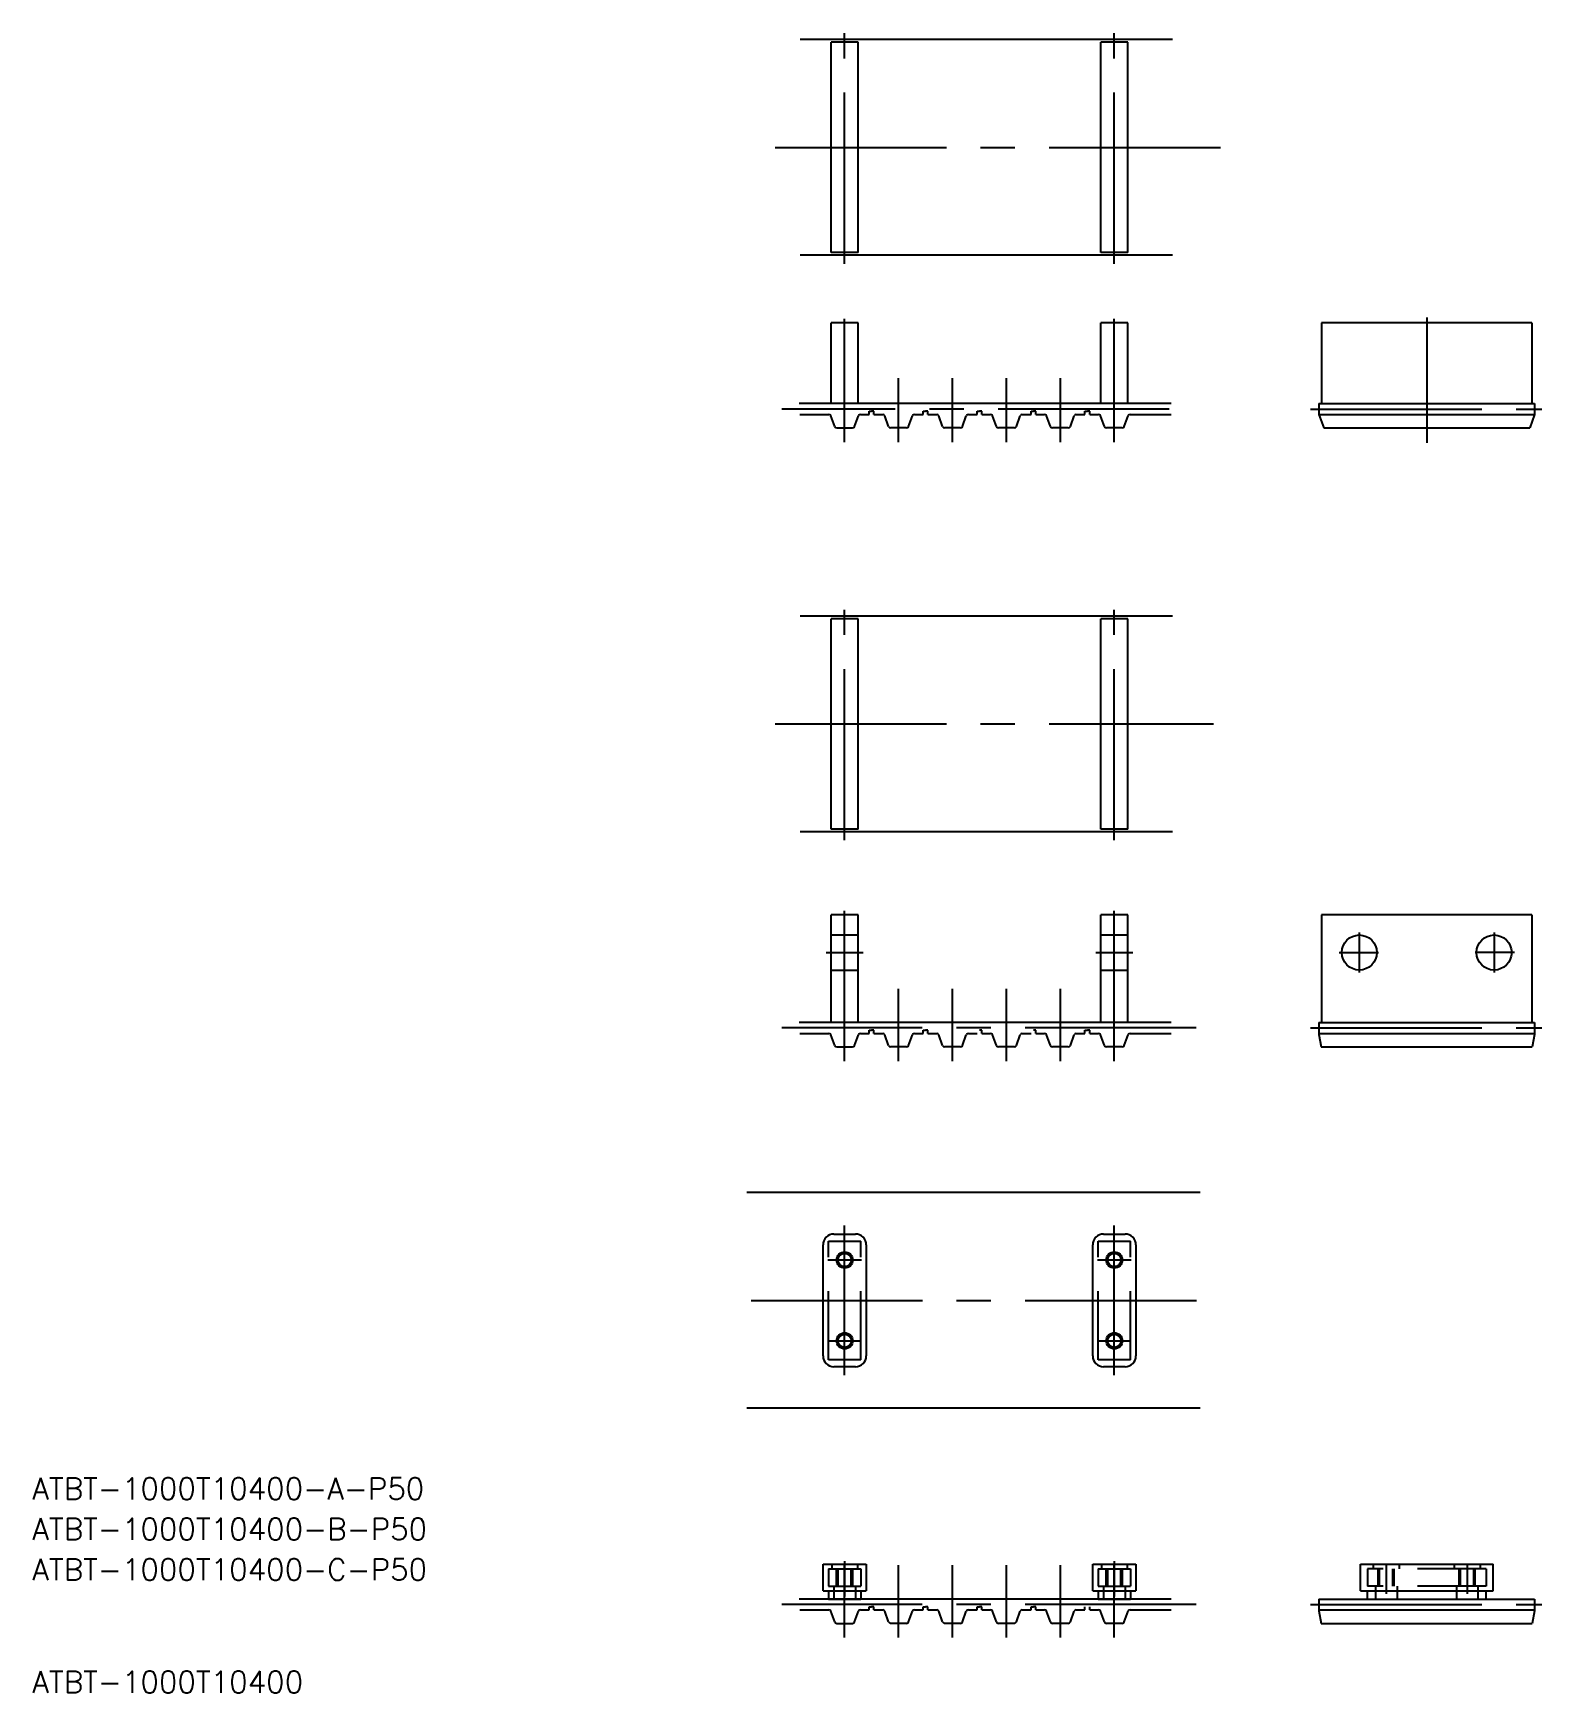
# Model space of a CAD drawing. Extents: x 340 to 620, y -163 to 144.
import ezdxf

# ---------------------------------------------------------------- set-up
doc = ezdxf.new("R2010")
doc.units = 0
doc.linetypes.add('CENTER', pattern=[50.8, 31.75, -6.35, 6.35, -6.35])
doc.linetypes.add('DASHED', pattern=[19.05, 12.7, -6.35])
doc.layers.get('0').update_dxf_attribs({"linetype": 'CONTINUOUS'})
doc.layers.add('CENTER', color=1, linetype='CENTER')
doc.styles.get("Standard").update_dxf_attribs({"font": 'txt', "bigfont": 'BIGFONT'})

msp = doc.modelspace()

# ---------------------------------------------------------------- linework, layer by layer
at = {"color": 7, "linetype": 'CONTINUOUS'}
for p, q in [((551.35, 143.24), (482.33, 143.24)), ((551.35, 103.24), (482.33, 103.24)), ((493.05, 103.74), (488.05, 103.74)), ((543.05, 103.74), (538.05, 103.74)), ((578.97, 90.73), (578.97, 75.73)), ((617.97, 90.73), (617.97, 75.73)), ((495.11, 73.73), (495.11, 74.31)), ((495.11, 74.31), (495.55, 74.31)), ((495.99, 74.31), (495.55, 74.31)), ((495.99, 73.73), (495.99, 74.31)), ((505.11, 73.73), (505.11, 74.31)), ((505.11, 74.31), (505.55, 74.31)), ((505.99, 74.31), (505.55, 74.31)), ((505.99, 73.73), (505.99, 74.31)), ((515.11, 73.73), (515.11, 74.31)), ((515.11, 74.31), (515.55, 74.31)), ((515.99, 74.31), (515.55, 74.31)), ((515.99, 73.73), (515.99, 74.31)), ((525.11, 73.73), (525.11, 74.31)), ((525.11, 74.31), (525.55, 74.31)), ((525.99, 74.31), (525.55, 74.31)), ((525.99, 73.73), (525.99, 74.31)), ((535.11, 73.73), (535.11, 74.31)), ((535.11, 74.31), (535.55, 74.31)), ((535.99, 74.31), (535.55, 74.31)), ((535.99, 73.73), (535.99, 74.31)), ((578.47, 75.73), (618.47, 75.73)), ((578.47, 75.73), (578.47, 73.73)), ((618.47, 75.73), (618.47, 73.73)), ((482.25, 73.73), (487.61, 73.73)), ((488.7, 71.49), (487.99, 73.46)), ((489.08, 71.23), (492.02, 71.23)), ((492.4, 71.49), (493.11, 73.46)), ((493.49, 73.73), (495.11, 73.73)), ((495.99, 73.73), (497.61, 73.73)), ((498.7, 71.49), (497.99, 73.46)), ((502.02, 71.23), (499.08, 71.23)), ((502.4, 71.49), (503.11, 73.46)), ((503.49, 73.73), (505.11, 73.73)), ((505.99, 73.73), (507.61, 73.73)), ((508.7, 71.49), (507.99, 73.46)), ((512.02, 71.23), (509.08, 71.23)), ((512.4, 71.49), (513.11, 73.46)), ((513.49, 73.73), (515.11, 73.73)), ((515.99, 73.73), (517.61, 73.73)), ((518.7, 71.49), (517.99, 73.46)), ((522.02, 71.23), (519.08, 71.23)), ((522.4, 71.49), (523.11, 73.46)), ((523.49, 73.73), (525.11, 73.73)), ((525.99, 73.73), (527.61, 73.73)), ((528.7, 71.49), (527.99, 73.46)), ((532.02, 71.23), (529.08, 71.23)), ((532.4, 71.49), (533.11, 73.46)), ((533.49, 73.73), (535.11, 73.73)), ((535.99, 73.73), (537.61, 73.73)), ((538.7, 71.49), (537.99, 73.46)), ((542.02, 71.23), (539.08, 71.23)), ((542.4, 71.49), (543.11, 73.46)), ((543.49, 73.73), (551.1, 73.73)), ((578.47, 73.73), (618.47, 73.73)), ((578.47, 73.73), (579.38, 71.23)), ((579.38, 71.23), (617.56, 71.23)), ((618.47, 73.73), (617.56, 71.23)), ((551.35, 36.33), (482.33, 36.33)), ((551.35, -3.67), (482.33, -3.67)), ((493.05, -3.17), (488.05, -3.17)), ((543.05, -3.17), (538.05, -3.17)), ((578.97, -19.06), (578.97, -39.06)), ((617.97, -19.06), (617.97, -39.06)), ((578.47, -39.06), (618.47, -39.06)), ((578.47, -39.06), (578.47, -41.26)), ((618.47, -39.06), (618.47, -41.26)), ((482.25, -41.06), (487.61, -41.06)), ((488.7, -43.3), (487.99, -41.33)), ((492.4, -43.3), (493.11, -41.33)), ((493.49, -41.06), (495.11, -41.06)), ((495.11, -41.06), (495.11, -40.48)), ((495.11, -40.48), (495.55, -40.48)), ((495.99, -40.48), (495.55, -40.48)), ((495.99, -41.06), (495.99, -40.48)), ((495.99, -41.06), (497.61, -41.06)), ((498.7, -43.3), (497.99, -41.33)), ((502.4, -43.3), (503.11, -41.33)), ((503.49, -41.06), (505.11, -41.06)), ((505.11, -41.06), (505.11, -40.48)), ((505.11, -40.48), (505.55, -40.48)), ((505.99, -40.48), (505.55, -40.48)), ((505.99, -41.06), (505.99, -40.48)), ((505.99, -41.06), (507.61, -41.06)), ((508.7, -43.3), (507.99, -41.33)), ((512.4, -43.3), (513.11, -41.33)), ((513.49, -41.06), (515.11, -41.06)), ((515.99, -40.48), (515.55, -40.48)), ((515.99, -41.06), (515.99, -40.48)), ((515.99, -41.06), (517.61, -41.06)), ((518.7, -43.3), (517.99, -41.33)), ((522.4, -43.3), (523.11, -41.33)), ((523.49, -41.06), (525.11, -41.06)), ((525.99, -40.48), (525.55, -40.48)), ((525.99, -41.06), (525.99, -40.48)), ((525.99, -41.06), (527.61, -41.06)), ((528.7, -43.3), (527.99, -41.33)), ((532.4, -43.3), (533.11, -41.33)), ((533.49, -41.06), (535.11, -41.06)), ((535.11, -41.06), (535.11, -40.48)), ((535.11, -40.48), (535.55, -40.48)), ((535.99, -40.48), (535.55, -40.48)), ((535.99, -41.06), (535.99, -40.48)), ((535.99, -41.06), (537.61, -41.06)), ((538.7, -43.3), (537.99, -41.33)), ((542.4, -43.3), (543.11, -41.33)), ((543.49, -41.06), (551.1, -41.06)), ((578.47, -41.06), (618.47, -41.06)), ((578.47, -41.26), (578.91, -43.56)), ((618.47, -41.26), (618.04, -43.56)), ((489.08, -43.56), (492.02, -43.56)), ((502.02, -43.56), (499.08, -43.56)), ((512.02, -43.56), (509.08, -43.56)), ((522.02, -43.56), (519.08, -43.56)), ((532.02, -43.56), (529.08, -43.56)), ((542.02, -43.56), (539.08, -43.56)), ((578.91, -43.56), (618.04, -43.56)), ((556.45, -70.58), (472.4, -70.58)), ((488.55, -78.28), (492.55, -78.28)), ((538.55, -78.28), (542.55, -78.28)), ((486.55, -100.88), (486.55, -80.28)), ((494.55, -80.28), (494.55, -100.88)), ((536.55, -100.88), (536.55, -80.28)), ((544.55, -80.28), (544.55, -100.88)), ((492.55, -102.88), (488.55, -102.88)), ((542.55, -102.88), (538.55, -102.88)), ((556.45, -110.58), (472.4, -110.58)), ((486.55, -139.47), (494.55, -139.47)), ((486.55, -144.47), (486.55, -139.47)), ((494.55, -139.47), (494.55, -144.47)), ((536.55, -139.47), (544.55, -139.47)), ((536.55, -144.47), (536.55, -139.47)), ((544.55, -139.47), (544.55, -144.47)), ((586.17, -139.47), (610.77, -139.47)), ((586.17, -144.47), (586.17, -139.47)), ((610.77, -144.47), (610.77, -139.47)), ((486.55, -144.47), (494.55, -144.47)), ((487.55, -144.47), (487.55, -145.97)), ((493.55, -144.47), (493.55, -145.97)), ((536.55, -144.47), (544.55, -144.47)), ((537.55, -144.47), (537.55, -145.97)), ((543.55, -144.47), (543.55, -145.97)), ((586.17, -144.47), (610.77, -144.47)), ((587.47, -145.97), (587.47, -144.47)), ((609.47, -145.97), (609.47, -144.47)), ((487.55, -145.97), (493.55, -145.97)), ((495.11, -147.97), (495.11, -147.38)), ((495.11, -147.38), (495.55, -147.38)), ((495.99, -147.38), (495.55, -147.38)), ((495.99, -147.97), (495.99, -147.38)), ((505.11, -147.97), (505.11, -147.38)), ((505.11, -147.38), (505.55, -147.38)), ((505.99, -147.38), (505.55, -147.38)), ((505.99, -147.97), (505.99, -147.38)), ((515.11, -147.97), (515.11, -147.38)), ((515.11, -147.38), (515.55, -147.38)), ((515.99, -147.38), (515.55, -147.38)), ((515.99, -147.97), (515.99, -147.38)), ((525.11, -147.97), (525.11, -147.38)), ((525.11, -147.38), (525.55, -147.38)), ((525.99, -147.38), (525.55, -147.38)), ((525.99, -147.97), (525.99, -147.38)), ((535.11, -147.97), (535.11, -147.38)), ((535.99, -147.97), (535.99, -147.38)), ((537.55, -145.97), (543.55, -145.97)), ((578.47, -145.97), (618.47, -145.97)), ((578.47, -145.97), (578.47, -148.17)), ((587.47, -145.97), (609.47, -145.97)), ((618.47, -145.97), (618.47, -148.17)), ((482.25, -147.97), (487.61, -147.97)), ((488.7, -150.21), (487.99, -148.23)), ((489.08, -150.47), (492.02, -150.47)), ((492.4, -150.21), (493.11, -148.23)), ((493.49, -147.97), (495.11, -147.97)), ((495.99, -147.97), (497.61, -147.97)), ((498.7, -150.21), (497.99, -148.23)), ((502.02, -150.47), (499.08, -150.47)), ((502.4, -150.21), (503.11, -148.23)), ((503.49, -147.97), (505.11, -147.97)), ((505.99, -147.97), (507.61, -147.97)), ((508.7, -150.21), (507.99, -148.23)), ((512.02, -150.47), (509.08, -150.47)), ((512.4, -150.21), (513.11, -148.23)), ((513.49, -147.97), (515.11, -147.97)), ((515.99, -147.97), (517.61, -147.97)), ((518.7, -150.21), (517.99, -148.23)), ((522.02, -150.47), (519.08, -150.47)), ((522.4, -150.21), (523.11, -148.23)), ((523.49, -147.97), (525.11, -147.97)), ((525.99, -147.97), (527.61, -147.97)), ((528.7, -150.21), (527.99, -148.23)), ((532.02, -150.47), (529.08, -150.47)), ((532.4, -150.21), (533.11, -148.23)), ((533.49, -147.97), (535.11, -147.97)), ((535.99, -147.97), (537.61, -147.97)), ((538.7, -150.21), (537.99, -148.23)), ((542.02, -150.47), (539.08, -150.47)), ((542.4, -150.21), (543.11, -148.23)), ((543.49, -147.97), (551.1, -147.97)), ((578.47, -147.97), (618.47, -147.97)), ((578.47, -148.17), (578.91, -150.47)), ((578.91, -150.47), (618.04, -150.47)), ((618.47, -148.17), (618.04, -150.47))]:
    msp.add_line(p, q, dxfattribs=at)
at = {"color": 3, "linetype": 'DASHED'}
for p, q in [((488.05, -22.81), (493.05, -22.81)), ((538.05, -22.81), (543.05, -22.81)), ((488.05, -29.31), (493.05, -29.31)), ((538.05, -29.31), (543.05, -29.31)), ((487.55, -79.58), (493.55, -79.58)), ((487.55, -101.58), (487.55, -79.58)), ((493.55, -101.58), (493.55, -79.58)), ((537.55, -79.58), (543.55, -79.58)), ((537.55, -101.58), (537.55, -79.58)), ((543.55, -101.58), (543.55, -79.58)), ((493.55, -101.58), (487.55, -101.58)), ((543.55, -101.58), (537.55, -101.58)), ((487.55, -140.37), (487.55, -143.57)), ((487.55, -140.37), (493.55, -140.37)), ((488.15, -139.47), (488.15, -140.37)), ((489.05, -143.57), (489.05, -140.37)), ((489.32, -143.57), (489.32, -140.37)), ((491.78, -143.57), (491.78, -140.37)), ((492.05, -143.57), (492.05, -140.37)), ((492.95, -139.47), (492.95, -140.37)), ((493.55, -140.37), (493.55, -143.57)), ((537.55, -140.37), (537.55, -143.57)), ((537.55, -140.37), (543.55, -140.37)), ((538.15, -139.47), (538.15, -140.37)), ((539.05, -143.57), (539.05, -140.37)), ((539.32, -143.57), (539.32, -140.37)), ((541.78, -143.57), (541.78, -140.37)), ((542.05, -143.57), (542.05, -140.37)), ((542.95, -139.47), (542.95, -140.37)), ((543.55, -140.37), (543.55, -143.57)), ((609.47, -140.37), (587.47, -140.37)), ((587.47, -140.37), (587.47, -143.57)), ((588.56, -139.47), (588.56, -140.37)), ((589.46, -143.57), (589.46, -140.37)), ((589.73, -143.57), (589.73, -140.37)), ((592.19, -143.57), (592.19, -140.37)), ((592.46, -143.57), (592.46, -140.37)), ((593.36, -139.47), (593.36, -140.37)), ((603.57, -139.47), (603.57, -140.37)), ((604.47, -143.57), (604.47, -140.37)), ((604.74, -143.57), (604.74, -140.37)), ((607.2, -143.57), (607.2, -140.37)), ((607.47, -143.57), (607.47, -140.37)), ((608.37, -139.47), (608.37, -140.37)), ((609.47, -140.37), (609.47, -143.57)), ((487.55, -143.57), (493.55, -143.57)), ((488.55, -143.67), (488.55, -145.97)), ((492.55, -143.67), (492.55, -145.97)), ((537.55, -143.57), (543.55, -143.57)), ((538.55, -143.67), (538.55, -145.97)), ((542.55, -143.67), (542.55, -145.97)), ((609.47, -143.57), (587.47, -143.57)), ((588.96, -143.57), (588.96, -145.97)), ((592.96, -143.57), (592.96, -145.97)), ((603.97, -143.57), (603.97, -145.97)), ((607.97, -143.57), (607.97, -145.97))]:
    msp.add_line(p, q, dxfattribs=at)
at = {"color": 7, "linetype": 'CONTINUOUS'}
for centre, radius in [((585.97, -26.06), 3.25), ((610.97, -26.06), 3.25), ((490.55, -83.08), 1.23), ((540.55, -83.08), 1.23), ((490.55, -98.08), 1.23), ((540.55, -98.08), 1.23)]:
    msp.add_circle(centre, radius, dxfattribs=at)
at = {"color": 3, "linetype": 'CONTINUOUS'}
for centre in [(490.55, -83.08), (540.55, -83.08), (490.55, -98.08), (540.55, -98.08)]:
    msp.add_circle(centre, 1.5, dxfattribs=at)
at = {"color": 7, "linetype": 'CONTINUOUS'}
for centre, radius, start, end in [((487.61, 73.33), 0.4, 20, 90), ((489.08, 71.63), 0.4, 200, 270), ((492.02, 71.63), 0.4, 270, 340), ((493.49, 73.33), 0.4, 90, 160), ((497.61, 73.33), 0.4, 20, 90), ((499.08, 71.63), 0.4, 200, 270), ((502.02, 71.63), 0.4, 270, 340), ((503.49, 73.33), 0.4, 90, 160), ((507.61, 73.33), 0.4, 20, 90), ((509.08, 71.63), 0.4, 200, 270), ((512.02, 71.63), 0.4, 270, 340), ((513.49, 73.33), 0.4, 90, 160), ((517.61, 73.33), 0.4, 20, 90), ((519.08, 71.63), 0.4, 200, 270), ((522.02, 71.63), 0.4, 270, 340), ((523.49, 73.33), 0.4, 90, 160), ((527.61, 73.33), 0.4, 20, 90), ((529.08, 71.63), 0.4, 200, 270), ((532.02, 71.63), 0.4, 270, 340), ((533.49, 73.33), 0.4, 90, 160), ((537.61, 73.33), 0.4, 20, 90), ((539.08, 71.63), 0.4, 200, 270), ((542.02, 71.63), 0.4, 270, 340), ((543.49, 73.33), 0.4, 90, 160), ((487.61, -41.46), 0.4, 20, 90), ((493.49, -41.46), 0.4, 90, 160), ((497.61, -41.46), 0.4, 20, 90), ((503.49, -41.46), 0.4, 90, 160), ((507.61, -41.46), 0.4, 20, 90), ((513.49, -41.46), 0.4, 90, 160), ((517.61, -41.46), 0.4, 20, 90), ((523.49, -41.46), 0.4, 90, 160), ((527.61, -41.46), 0.4, 20, 90), ((533.49, -41.46), 0.4, 90, 160), ((537.61, -41.46), 0.4, 20, 90), ((543.49, -41.46), 0.4, 90, 160), ((489.08, -43.16), 0.4, 200, 270), ((492.02, -43.16), 0.4, 270, 340), ((499.08, -43.16), 0.4, 200, 270), ((502.02, -43.16), 0.4, 270, 340), ((509.08, -43.16), 0.4, 200, 270), ((512.02, -43.16), 0.4, 270, 340), ((519.08, -43.16), 0.4, 200, 270), ((522.02, -43.16), 0.4, 270, 340), ((529.08, -43.16), 0.4, 200, 270), ((532.02, -43.16), 0.4, 270, 340), ((539.08, -43.16), 0.4, 200, 270), ((542.02, -43.16), 0.4, 270, 340), ((488.55, -80.28), 2, 90, 180), ((492.55, -80.28), 2, 0, 90), ((538.55, -80.28), 2, 90, 180), ((542.55, -80.28), 2, 0, 90), ((488.55, -100.88), 2, 180, 270), ((492.55, -100.88), 2, 270, 0), ((538.55, -100.88), 2, 180, 270), ((542.55, -100.88), 2, 270, 0), ((487.61, -148.37), 0.4, 20, 90), ((489.08, -150.07), 0.4, 200, 270), ((492.02, -150.07), 0.4, 270, 340), ((493.49, -148.37), 0.4, 90, 160), ((497.61, -148.37), 0.4, 20, 90), ((499.08, -150.07), 0.4, 200, 270), ((502.02, -150.07), 0.4, 270, 340), ((503.49, -148.37), 0.4, 90, 160), ((507.61, -148.37), 0.4, 20, 90), ((509.08, -150.07), 0.4, 200, 270), ((512.02, -150.07), 0.4, 270, 340), ((513.49, -148.37), 0.4, 90, 160), ((517.61, -148.37), 0.4, 20, 90), ((519.08, -150.07), 0.4, 200, 270), ((522.02, -150.07), 0.4, 270, 340), ((523.49, -148.37), 0.4, 90, 160), ((527.61, -148.37), 0.4, 20, 90), ((529.08, -150.07), 0.4, 200, 270), ((532.02, -150.07), 0.4, 270, 340), ((533.49, -148.37), 0.4, 90, 160), ((537.61, -148.37), 0.4, 20, 90), ((539.08, -150.07), 0.4, 200, 270), ((542.02, -150.07), 0.4, 270, 340), ((543.49, -148.37), 0.4, 90, 160)]:
    msp.add_arc(centre, radius, start, end, dxfattribs=at)
at = {"layer": 'CENTER', "color": 7, "linetype": 'CONTINUOUS'}
for p, q in [((493.05, 142.74), (488.05, 142.74)), ((488.05, 103.74), (488.05, 142.74)), ((493.05, 103.74), (493.05, 142.74)), ((543.05, 142.74), (538.05, 142.74)), ((538.05, 103.74), (538.05, 142.74)), ((543.05, 103.74), (543.05, 142.74)), ((488.05, 75.73), (488.05, 90.73)), ((493.05, 90.73), (488.05, 90.73)), ((493.05, 75.73), (493.05, 90.73)), ((543.05, 90.73), (538.05, 90.73)), ((538.05, 75.73), (538.05, 90.73)), ((543.05, 75.73), (543.05, 90.73)), ((617.97, 90.73), (578.97, 90.73)), ((551.08, 75.73), (482.11, 75.73)), ((493.05, 35.83), (488.05, 35.83)), ((488.05, -3.17), (488.05, 35.83)), ((493.05, -3.17), (493.05, 35.83)), ((543.05, 35.83), (538.05, 35.83)), ((538.05, -3.17), (538.05, 35.83)), ((543.05, -3.17), (543.05, 35.83)), ((493.05, -19.06), (488.05, -19.06)), ((488.05, -39.06), (488.05, -19.06)), ((493.05, -39.06), (493.05, -19.06)), ((543.05, -19.06), (538.05, -19.06)), ((538.05, -39.06), (538.05, -19.06)), ((543.05, -39.06), (543.05, -19.06)), ((617.97, -19.06), (578.97, -19.06)), ((551.08, -39.06), (482.11, -39.06)), ((551.08, -145.97), (482.11, -145.97))]:
    msp.add_line(p, q, dxfattribs=at)
at = {"layer": 'CENTER', "color": 1, "linetype": 'CENTER'}
for p, q in [((490.55, 101.66), (490.55, 144.43)), ((540.55, 101.66), (540.55, 144.43)), ((477.66, 123.24), (563.94, 123.24)), ((490.55, 68.59), (490.55, 91.48)), ((540.55, 68.59), (540.55, 91.48)), ((598.47, 91.71), (598.47, 68.48)), ((500.55, 68.59), (500.55, 80.44)), ((510.55, 68.59), (510.55, 80.44)), ((520.55, 68.59), (520.55, 80.44)), ((530.55, 68.59), (530.55, 80.44)), ((550.74, 74.73), (478.93, 74.73)), ((576.94, 74.73), (619.8, 74.73)), ((490.55, -5.25), (490.55, 37.52)), ((540.55, -5.25), (540.55, 37.52)), ((477.66, 16.33), (558.94, 16.33)), ((490.55, -46.2), (490.55, -18.31)), ((540.55, -46.2), (540.55, -18.31)), ((490.55, -45.05), (490.55, -19.46)), ((585.97, -22.36), (585.97, -29.78)), ((610.97, -22.36), (610.97, -29.78)), ((487.15, -26.06), (493.99, -26.06)), ((537.15, -26.06), (543.99, -26.06)), ((582.23, -26.06), (589.51, -26.06)), ((614.72, -26.06), (607.44, -26.06)), ((500.55, -46.2), (500.55, -32.8)), ((510.55, -46.2), (510.55, -32.8)), ((520.55, -46.2), (520.55, -32.8)), ((530.55, -46.2), (530.55, -32.8)), ((555.74, -40.06), (478.93, -40.06)), ((576.94, -40.06), (619.8, -40.06)), ((490.55, -104.47), (490.55, -76.69)), ((490.55, -104.38), (490.55, -76.78)), ((540.55, -104.47), (540.55, -76.69)), ((540.55, -104.38), (540.55, -76.78)), ((487.43, -83.08), (493.67, -83.08)), ((537.43, -83.08), (543.67, -83.08)), ((473.21, -90.58), (558.94, -90.58)), ((485.87, -90.58), (495.23, -90.58)), ((535.87, -90.58), (545.23, -90.58)), ((487.43, -98.08), (493.67, -98.08)), ((537.43, -98.08), (543.67, -98.08)), ((490.55, -138.92), (490.55, -145.52)), ((490.55, -153.11), (490.55, -139.71)), ((500.55, -153.11), (500.55, -139.71)), ((510.55, -153.11), (510.55, -139.71)), ((520.55, -153.11), (520.55, -139.71)), ((530.55, -153.11), (530.55, -139.71)), ((540.55, -138.92), (540.55, -145.52)), ((540.55, -153.11), (540.55, -139.71)), ((590.96, -139.47), (590.96, -144.97)), ((605.97, -139.47), (605.97, -144.97)), ((555.74, -146.97), (478.93, -146.97)), ((576.94, -146.97), (619.8, -146.97))]:
    msp.add_line(p, q, dxfattribs=at)

# ---------------------------------------------------------------- texts
at = {"color": 7, "linetype": 'CONTINUOUS'}
for s, p in [('ATBT-1000T10400-A-P50', (339.93, -127.49)), ('ATBT-1000T10400-A-P50', (339.93, -127.49)), ('ATBT-1000T10400-B-P50', (339.93, -134.99)), ('ATBT-1000T10400-C-P50', (339.93, -142.49)), ('ATBT-1000T10400', (339.93, -163.35))]:
    msp.add_text(s, height=4, dxfattribs=at).set_placement(p)

doc.saveas('drawing.dxf')
